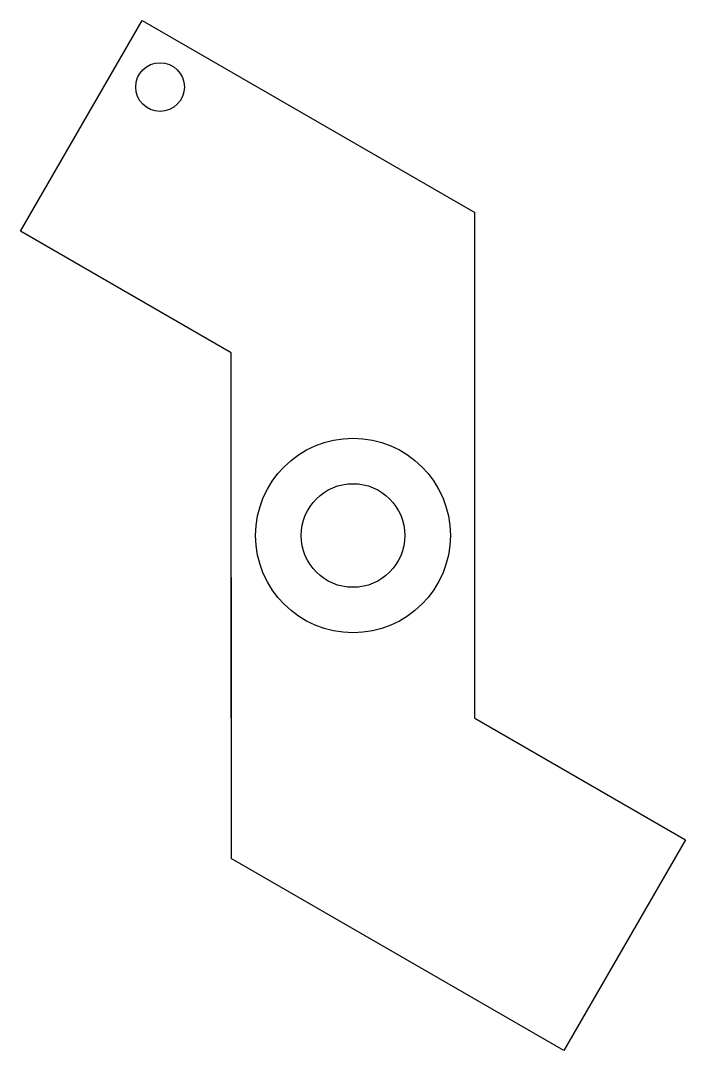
# Model space of a CAD drawing. Header units: millimetres. Extents: x -68 to 68, y -106 to 106.
import ezdxf

# ---------------------------------------------------------------- set-up
doc = ezdxf.new("R2010")
doc.units = ezdxf.units.MM
doc.layers.get('0').update_dxf_attribs({"linetype": 'CONTINUOUS'})

msp = doc.modelspace()

# ---------------------------------------------------------------- linework, layer by layer
for p, q in [((-68.3, 62.5), (-43.3, 105.8)), ((-43.3, 105.8), (25, 66.37)), ((25, 37.5), (25, 66.37)), ((-25, 37.5), (-68.3, 62.5)), ((-25, 0), (-25, 37.5)), ((25, 0), (25, 37.5)), ((-25, -37.5), (-25, 0)), ((25, -37.5), (25, 0)), ((-25, -8.63), (-25, -37.5)), ((-25, -37.5), (-25, -66.37)), ((25, -37.5), (68.3, -62.5)), ((68.3, -62.5), (43.3, -105.8)), ((43.3, -105.8), (-25, -66.37))]:
    msp.add_line(p, q)
for centre, radius in [((-39.64, 92.14), 5), ((0, 0), 20), ((0, 0), 10.65)]:
    msp.add_circle(centre, radius)

doc.saveas('drawing.dxf')
